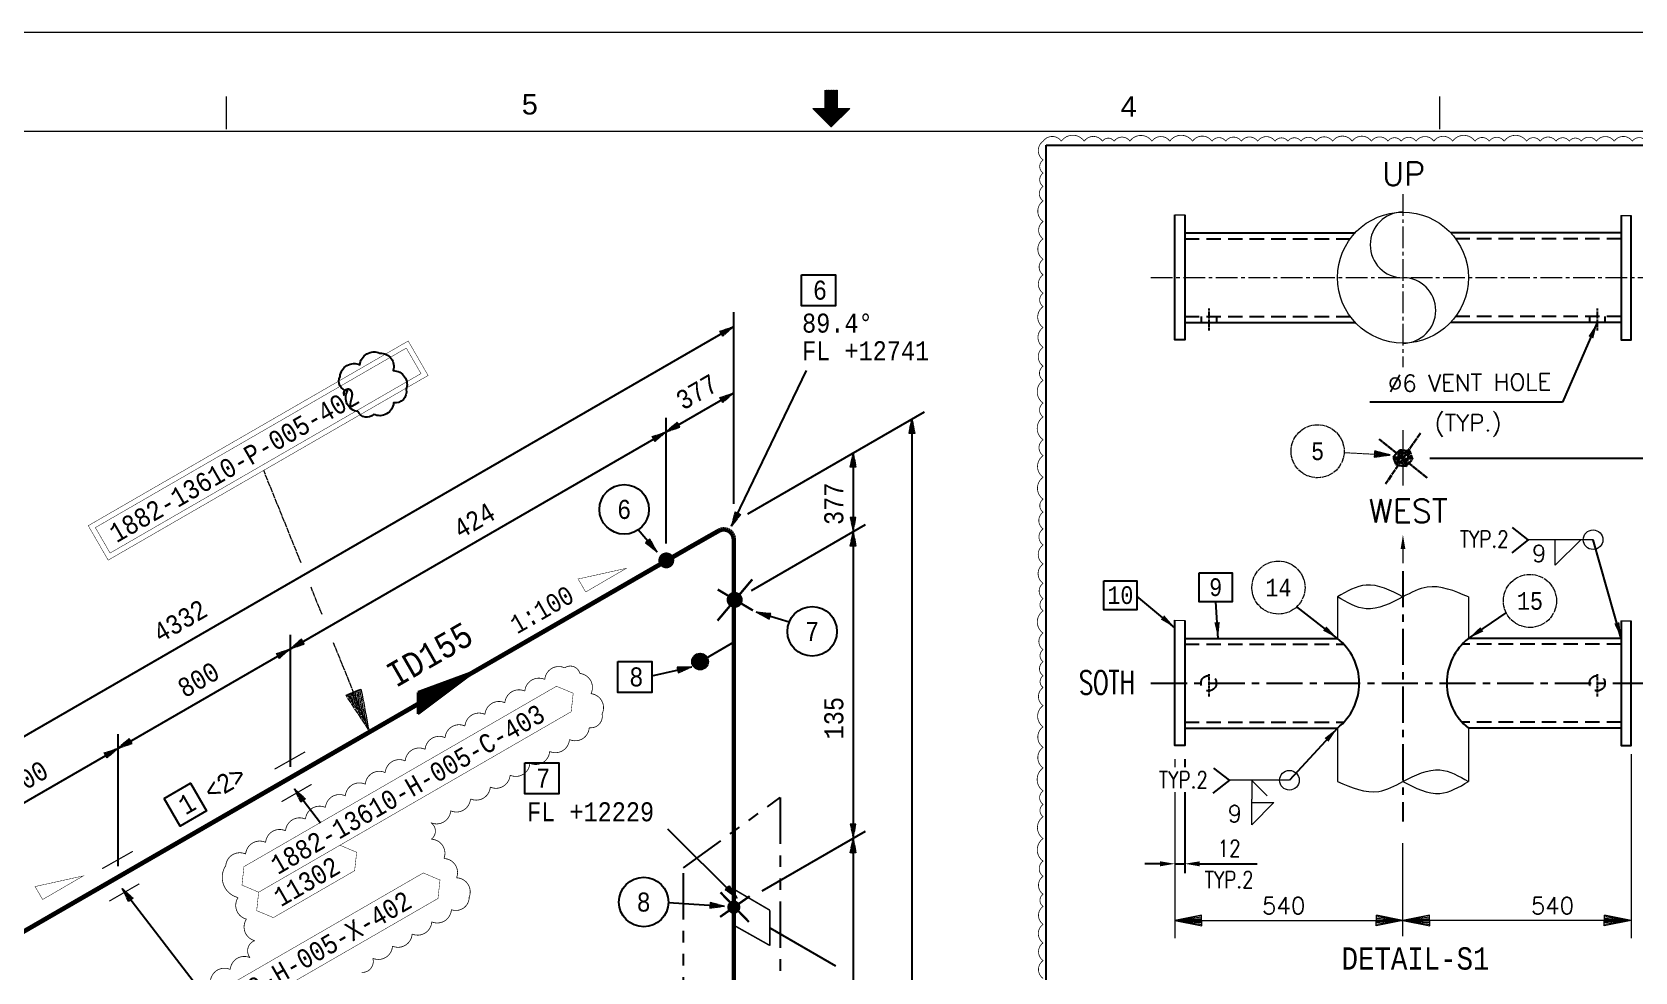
# Model space of a CAD drawing. Header units: inches. Extents: x 1131 to 1972, y 12 to 606.
# Drawn here: x 1409.6 to 1687.3, y 443.6 to 606.5 of the extents above; entities that cross this region are included whole.
import ezdxf
from ezdxf.enums import TextEntityAlignment as Align

# ---------------------------------------------------------------- set-up
doc = ezdxf.new("R2010")
doc.units = ezdxf.units.IN
doc.header["$MEASUREMENT"] = 0
for name, pattern in [('ACISOTGB', [9, 4, -1, 1, -1, 1, -1]), ('CENTER', [2, 1.25, -0.25, 0.25, -0.25]), ('CENTER2', [1.125, 0.75, -0.125, 0.125, -0.125]), ('HIDDEN2', [0.1875, 0.125, -0.0625]), ('Solid', [1, 1, 0])]:
    doc.linetypes.add(name, pattern=pattern)
for name, color, linetype in [('1', 7, 'Continuous'), ('2', 2, 'Continuous'), ('3', 7, 'Continuous'), ('4', 7, 'Continuous'), ('BG 0 -1', 7, 'Continuous'), ('CO', 7, 'Continuous'), ('DIM-LINES', 7, 'Continuous'), ('DIM-TEXT', 7, 'Continuous'), ('FAB', 2, 'Continuous'), ('FITTINGS', 7, 'Continuous'), ('FRAME', 7, 'Continuous'), ('ISO-TEXT', 7, 'Continuous'), ('NOZZLES', 7, 'Continuous'), ('Rev.4', 6, 'Continuous'), ('WELDS', 7, 'Continuous')]:
    doc.layers.add(name, color=color, linetype=linetype)
for name, color, linetype, lineweight in [('fittingDimension', 2, 'Solid', 13), ('Level 20', 7, 'Continuous', 0), ('spool', 2, 'Solid', 13), ('symbol', 2, 'Solid', 30), ('weldCyanLabel', 4, 'Solid', 13), ('weldDimension', 2, 'Solid', 13), ('weldLabel', 2, 'Solid', 13)]:
    doc.layers.add(name, color=color, linetype=linetype, lineweight=lineweight)
doc.styles.add('Arial', font='arial.ttf')
doc.styles.add('fixedText', font='MONOTXT8.shx', dxfattribs={"width": 0.85})
doc.styles.add('MONOTXT', font='MONOTXT.shx', dxfattribs={"width": 0.8})
doc.styles.add('ROMANS', font='romans.shx', dxfattribs={"width": 0.8})
doc.styles.get("Standard").update_dxf_attribs({"font": 'arial.ttf'})
doc.dimstyles.new('FabISO-VA2', dxfattribs={"dimtxt": 3.05, "dimasz": 2.8, "dimexe": 2, "dimexo": 1, "dimgap": 1.4, "dimtad": 1, "dimdec": 1, "dimdsep": 46, "dimtxsty": 'fixedText', "dimcen": 0, "dimclrd": 4, "dimclre": 2, "dimclrt": 2, "dimadec": 1, "dimazin": 2, "dimtfac": 1, "dimtix": 1, "dimtmove": 0, "dimatfit": 0, "dimfxl": 1, "dimarcsym": 0})

# ---------------------------------------------------------------- blocks, each defined once
blk = doc.blocks.new('block98')
at = {"layer": 'FITTINGS', "color": 2, "linetype": 'ByBlock', "const_width": 0.35}
for points in [[(-7.6, -2.8), (0, 0)], [(0, 0), (-7.6, -5.7)], [(-7.6, -3), (0, 0)], [(-0.6, -0.4), (-7.6, -5.6)], [(-7.6, -3.2), (-0.6, -0.4)], [(-1.3, -0.8), (-7.6, -5.4)], [(-7.6, -3.4), (-1.3, -0.8)], [(-2.1, -1.2), (-7.6, -5.2)], [(-7.6, -3.6), (-2.1, -1.2)], [(-2.8, -1.6), (-7.6, -5)], [(-7.6, -3.8), (-2.8, -1.6)], [(-3.6, -2), (-7.6, -4.8)], [(-7.6, -4), (-3.6, -2)], [(-4.3, -2.4), (-7.6, -4.6)], [(-7.6, -4.1), (-4.3, -2.4)], [(-7.6, -5.7), (-7.6, -2.8)], [(-5, -2.8), (-7.6, -4.4)], [(-7.6, -4.3), (-5, -2.8)], [(-7.6, -5.6), (-7.6, -3)], [(-7.6, -5.4), (-7.6, -3.2)], [(-7.6, -5.2), (-7.6, -3.4)], [(-7.6, -5), (-7.6, -3.6)], [(-7.6, -4.8), (-7.6, -3.8)], [(-7.6, -4.6), (-7.6, -4)], [(-7.6, -4.4), (-7.6, -4.1)]]:
    blk.add_lwpolyline(points, dxfattribs=at)
at = {"flags": 1}
for tag in ['Pipe Ref', 'Description']:
    blk.add_attdef(tag, (0, 0), '', height=1, dxfattribs=at)
blk = doc.blocks.new('block183')
at = {"layer": 'FITTINGS', "color": 2, "linetype": 'ByBlock', "const_width": 0.2}
for points in [[(0, 2.4), (0, 0)], [(4.8, -0.4), (0, 2.4)], [(0, 0), (0, -2.4)], [(4.8, -5.1), (4.8, -0.4)], [(0, -2.4), (4.8, -5.1)]]:
    blk.add_lwpolyline(points, dxfattribs=at)
at = {"flags": 1}
for tag in ['Tag', 'Pipe Ref', 'Description', 'UCI', 'Key']:
    blk.add_attdef(tag, (0, 0), '', height=1, dxfattribs=at)
blk = doc.blocks.new('block186')
at = {"layer": 'NOZZLES', "const_width": 0.8}
for points in [[(-7.7, 4.6), (-2.6, 7.5)], [(0, 6), (0, 0)]]:
    blk.add_lwpolyline(points, dxfattribs=at)
at = {"layer": 'NOZZLES', "linetype": 'ByBlock', "const_width": 0.8}
for points in [[(-2.6, 7.5), (-2.301, 7.637)], [(-2.301, 7.637), (-1.98, 7.714)], [(-1.98, 7.714), (-1.651, 7.73)], [(-1.651, 7.73), (-1.325, 7.683)], [(-1.325, 7.683), (-1.013, 7.575)], [(-1.013, 7.575), (-0.728, 7.41)], [(-0.728, 7.41), (-0.479, 7.194)], [(-0.479, 7.194), (-0.275, 6.935)], [(-0.275, 6.935), (-0.124, 6.642)], [(-0.124, 6.642), (-0.031, 6.326)], [(-0.031, 6.326), (0, 5.998)]]:
    blk.add_lwpolyline(points, dxfattribs=at)
at = {"flags": 1}
for tag in ['Tag', 'UCI', 'Pipe Ref', 'Description', 'Key']:
    blk.add_attdef(tag, (0, 0), '', height=1, dxfattribs=at)
blk = doc.blocks.new('block241')
at = {"layer": 'WELDS'}
h = blk.add_hatch(color=2, dxfattribs=at)
edge = h.paths.add_edge_path(flags=0)
edge.add_arc((0, 0), 1.15, 0, 360)
at = {"flags": 1}
for tag in ['Tag', 'Pipe Ref', 'Description', 'UCI', 'Key']:
    blk.add_attdef(tag, (0, 0), '', height=1, dxfattribs=at)

msp = doc.modelspace()

# ---------------------------------------------------------------- hatches: boundary and pattern name
at = {"linetype": 'Continuous'}
msp.add_hatch(color=2, dxfattribs=at).paths.add_polyline_path([(1524.11, 496.72), (1524.05, 496.82), (1524.01, 496.94), (1523.97, 497.05), (1523.95, 497.17), (1523.93, 497.29), (1523.93, 497.41), (1523.93, 497.53), (1523.95, 497.65), (1523.97, 497.76), (1524.01, 497.88), (1524.05, 497.99), (1524.11, 498.1), (1524.17, 498.2), (1524.25, 498.29), (1524.33, 498.38), (1524.42, 498.46), (1524.51, 498.54), (1524.61, 498.6), (1524.72, 498.66), (1524.83, 498.7), (1524.95, 498.74), (1525.06, 498.76), (1525.18, 498.78), (1525.3, 498.79), (1525.42, 498.78), (1525.54, 498.76), (1525.66, 498.74), (1525.78, 498.7), (1525.89, 498.66), (1525.99, 498.6), (1526.09, 498.54), (1526.19, 498.46), (1526.28, 498.38), (1526.36, 498.29), (1526.43, 498.2), (1526.5, 498.1), (1526.55, 497.99), (1526.6, 497.88), (1526.64, 497.76), (1526.66, 497.65), (1526.68, 497.53), (1526.68, 497.41), (1526.68, 497.29), (1526.66, 497.17), (1526.64, 497.05), (1526.6, 496.94), (1526.55, 496.82), (1526.5, 496.72), (1526.43, 496.62), (1526.36, 496.52), (1526.28, 496.43), (1526.19, 496.35), (1526.09, 496.28), (1525.99, 496.21), (1525.89, 496.16), (1525.78, 496.11), (1525.66, 496.08), (1525.54, 496.05), (1525.42, 496.03), (1525.3, 496.03), (1525.18, 496.03), (1525.06, 496.05), (1524.95, 496.08), (1524.83, 496.11), (1524.72, 496.16), (1524.61, 496.21), (1524.51, 496.28), (1524.42, 496.35), (1524.33, 496.43), (1524.25, 496.52), (1524.17, 496.62)])
at = {"layer": 'WELDS'}
h = msp.add_hatch(color=2, dxfattribs=at)
edge = h.paths.add_edge_path(flags=0)
edge.add_arc((1519.45, 514.95), 1.38, 180, 540, ccw=False)
h = msp.add_hatch(color=2, dxfattribs=at)
edge = h.paths.add_edge_path(flags=0)
edge.add_arc((1531.28, 508.12), 1.38, 180, 540, ccw=False)
h = msp.add_hatch(color=2, dxfattribs=at)
edge = h.paths.add_edge_path(flags=0)
edge.add_arc((1531.31, 508.1), 1.38, 180, 540, ccw=False)

# ---------------------------------------------------------------- linework, layer by layer
at = {"color": 3, "linetype": 'Continuous', "lineweight": 0}
for p, q in [((1607.58, 574.84), (1609.27, 574.83)), ((1684.83, 574.73), (1686.59, 574.73)), ((1607.58, 504.57), (1609.27, 504.56)), ((1684.83, 504.46), (1686.59, 504.46))]:
    msp.add_line(p, q, dxfattribs=at)
at = {"color": 2, "linetype": 'HIDDEN2', "ltscale": 20}
for p, q in [((1609.27, 570.68), (1637.95, 570.68)), ((1684.9, 570.68), (1656.22, 570.68)), ((1609.27, 557.2), (1637.95, 557.2)), ((1612.09, 557.2), (1612.09, 556.17)), ((1614.75, 557.2), (1614.75, 556.17)), ((1684.9, 557.2), (1656.22, 557.2)), ((1679.42, 557.2), (1679.42, 556.17)), ((1682.08, 557.2), (1682.08, 556.17)), ((1609.27, 500.41), (1636.85, 500.41)), ((1684.9, 500.41), (1657.32, 500.41)), ((1609.27, 486.93), (1636.85, 486.93)), ((1684.9, 486.93), (1657.32, 486.93))]:
    msp.add_line(p, q, dxfattribs=at)
at = {"color": 2}
for p, q in [((1646.55, 534.07), (1647.63, 531.27)), ((1651.75, 532.65), (1693.97, 532.65)), ((1531.15, 500.78), (1525.58, 497.57)), ((1609.27, 480.5), (1609.27, 479.12)), ((1609.27, 474.76), (1609.27, 460.75))]:
    msp.add_line(p, q, dxfattribs=at)
at = {"color": 4, "linetype": 'Continuous'}
for p, q in [((1668.8, 518.53), (1666.07, 520.65)), ((1668.8, 518.53), (1665.93, 516.28)), ((1617.02, 476.85), (1614.29, 478.97)), ((1617.02, 476.85), (1614.15, 474.6))]:
    msp.add_line(p, q, dxfattribs=at)
at = {"color": 4}
for p, q in [((1604.98, 462.38), (1602.38, 462.38)), ((1607.58, 462.38), (1609.27, 462.38)), ((1611.87, 462.38), (1621.8, 462.38))]:
    msp.add_line(p, q, dxfattribs=at)
at = {"color": 2}
msp.add_lwpolyline([(1585.24, 586.88), (1717.72, 586.88), (1717.72, 422.15), (1585.24, 422.15)], close=True, dxfattribs=at)
at = {"color": 2, "linetype": 'Continuous'}
msp.add_circle((1525.3, 497.41), 1.38, dxfattribs=at)
at = {"color": 2, "linetype": 'HIDDEN2', "ltscale": 20}
for centre in [(1613.42, 493.67), (1680.75, 493.67)]:
    msp.add_circle(centre, 1.33, dxfattribs=at)
at = {"color": 4}
for points in [[(1604.98, 462.81), (1604.98, 461.94), (1607.58, 462.38)], [(1611.87, 462.81), (1611.87, 461.94), (1609.27, 462.38)]]:
    msp.add_solid(points, dxfattribs=at)
at = {"layer": '1', "color": 1, "linetype": 'CENTER2', "ltscale": 0.5}
for p, q in [((1613.42, 558.62), (1613.42, 554.74)), ((1680.75, 558.62), (1680.75, 554.74)), ((1613.42, 495.25), (1613.42, 491.36)), ((1680.75, 495.25), (1680.75, 491.36))]:
    msp.add_line(p, q, dxfattribs=at)
at = {"layer": '1', "color": 1, "linetype": 'CENTER', "ltscale": 5}
for p, q in [((1647.08, 513.08), (1647.08, 469.71)), ((1603.42, 493.67), (1690.93, 493.67))]:
    msp.add_line(p, q, dxfattribs=at)
at = {"layer": '1', "linetype": 'ByBlock', "lineweight": 0}
for p, q in [((1635.73, 508.62), (1635.73, 501.43)), ((1658.43, 508.62), (1658.43, 501.43)), ((1635.73, 485.9), (1635.73, 476.62)), ((1658.43, 485.9), (1658.43, 476.62))]:
    msp.add_line(p, q, dxfattribs=at)
at = {"layer": '1', "color": 1}
msp.add_lwpolyline([(1462.92, 546.82, -0.520567), (1466.37, 548.83, -0.520567), (1469.83, 550.85, -0.520567), (1472.14, 547.84, -0.520567), (1474.37, 544.53, -0.520567), (1472.21, 542.23, -0.520567), (1468.74, 540.25, -0.520567), (1466, 540.72, -0.520567), (1464.2, 544.29, -0.520567)], format="xyb", close=True, dxfattribs=at)
at = {"layer": '1', "linetype": 'ByBlock', "lineweight": 0}
msp.add_circle((1647.08, 563.94), 11.35, dxfattribs=at)
for centre, start, end in [((1647.08, 569.61), 90, 270), ((1647.08, 558.26), 270, 90)]:
    msp.add_arc(centre, 5.68, start, end, dxfattribs=at)
for points in [[(1647.08, 508.62), (1644.99, 509.73), (1641.05, 511.73), (1637.37, 509.57), (1635.73, 508.62)], [(1647.08, 476.62), (1649.18, 475.51), (1653.12, 473.51), (1656.8, 475.66), (1658.43, 476.62)]]:
    msp.add_open_spline(points, degree=3, knots=[1.177559, 1.177559, 1.177559, 1.177559, 1.843458, 2.374059, 2.374059, 2.374059, 2.374059], dxfattribs=at)
for points in [[(1658.43, 508.62), (1651.27, 510.32), (1647.08, 508.62), (1640.68, 506.57), (1635.73, 508.62)], [(1635.73, 476.62), (1642.9, 474.91), (1647.08, 476.62), (1653.49, 478.66), (1658.43, 476.62)]]:
    msp.add_spline(points, degree=3, dxfattribs=at)
at = {"layer": '2', "color": 3, "linetype": 'Continuous'}
for p, q in [((1609.27, 571.7), (1638.81, 571.7)), ((1684.9, 571.7), (1655.36, 571.7)), ((1609.27, 556.17), (1638.81, 556.17)), ((1684.9, 556.17), (1655.36, 556.17)), ((1609.27, 501.43), (1635.73, 501.43)), ((1684.9, 501.43), (1658.43, 501.43)), ((1609.27, 485.9), (1635.73, 485.9)), ((1684.9, 485.9), (1658.43, 485.9))]:
    msp.add_line(p, q, dxfattribs=at)
at = {"layer": '2', "color": 4}
for p, q in [((1530.76, 520.88), (1543.75, 547.84)), ((1455.01, 475.34), (1459.53, 469.45)), ((1531.73, 456.45), (1519.69, 468.4)), ((1425.16, 458.1), (1439.77, 439.09))]:
    msp.add_line(p, q, dxfattribs=at)
at = {"layer": '2', "color": 3, "linetype": 'Continuous'}
for points in [[(1609.27, 574.83), (1609.27, 553.14), (1607.58, 553.14), (1607.58, 574.84)], [(1684.9, 574.73), (1684.9, 553.14), (1686.59, 553.14), (1686.59, 574.73)], [(1609.27, 504.56), (1609.27, 482.87), (1607.58, 482.87), (1607.58, 504.57)], [(1684.9, 504.46), (1684.9, 482.87), (1686.59, 482.87), (1686.59, 504.46)]]:
    msp.add_lwpolyline(points, dxfattribs=at)
at = {"layer": '2', "color": 4}
for points in [[(1542.89, 564.44), (1548.79, 564.44), (1548.79, 559.08), (1542.89, 559.08)], [(1511.07, 497.42), (1516.97, 497.42), (1516.97, 492.06), (1511.07, 492.06)], [(1494.92, 479.87), (1500.82, 479.87), (1500.82, 474.51), (1494.92, 474.51)], [(1432.44, 473.72), (1437.01, 476.36), (1439.78, 471.55), (1435.21, 468.92)]]:
    msp.add_lwpolyline(points, close=True, dxfattribs=at)
at = {"layer": '2'}
for points in [[(1595.28, 511.43), (1600.97, 511.43), (1600.97, 506.38), (1595.28, 506.38)], [(1611.8, 512.81), (1617.49, 512.81), (1617.49, 507.76), (1611.8, 507.76)]]:
    msp.add_lwpolyline(points, close=True, dxfattribs=at)
at = {"layer": '2', "color": 4}
for centre in [(1512.15, 523.78), (1544.72, 502.65), (1515.53, 455.75)]:
    msp.add_circle(centre, 4.29, dxfattribs=at)
at = {"layer": '2', "color": 3, "linetype": 'Continuous'}
for centre, start, end in [((1629.6, 493.67), 308.2938, 51.7062), ((1664.57, 493.67), 128.2938, 231.7062)]:
    msp.add_arc(centre, 9.9, start, end, dxfattribs=at)
at = {"layer": '4', "color": 4}
for p, q in [((1251.66, 394.13), (1531.15, 555.49)), ((1251.66, 382.62), (1531.15, 543.98)), ((1537.39, 451.27), (1548.74, 444.72))]:
    msp.add_line(p, q, dxfattribs=at)
at = {"layer": '4', "color": 2}
for p, q in [((1531.15, 524.73), (1531.15, 557.93)), ((1519.41, 517.89), (1519.41, 539.65)), ((1533.58, 523.04), (1564.17, 540.7)), ((1534.21, 509.73), (1553.98, 521.14)), ((1454.32, 479.17), (1454.32, 502.07)), ((1424.48, 461.94), (1424.48, 484.84)), ((1536.07, 457.68), (1553.98, 468.02))]:
    msp.add_line(p, q, dxfattribs=at)
at = {"layer": '4'}
for p, q in [((1523.45, 517.19), (1523.85, 517.42)), ((1531.12, 454.9), (1531.18, 454.86))]:
    msp.add_line(p, q, dxfattribs=at)
at = {"layer": '4', "color": 4, "linetype": 'Continuous', "lineweight": 0}
for p, q in [((1680.02, 518.53), (1668.8, 518.53)), ((1627.41, 476.85), (1617.02, 476.85))]:
    msp.add_line(p, q, dxfattribs=at)
at = {"layer": '4', "color": 2, "linetype": 'Continuous', "lineweight": 0}
for p, q in [((1677.9, 518.53), (1673.48, 514.1)), ((1673.48, 514.1), (1673.48, 518.53)), ((1673.48, 514.1), (1673.48, 518.53)), ((1623.53, 474.13), (1620.87, 476.8)), ((1620.87, 476.8), (1620.87, 473.56)), ((1620.87, 476.8), (1620.87, 473.56)), ((1620.87, 469.13), (1620.87, 473.56)), ((1620.87, 469.13), (1620.87, 473.56)), ((1624.7, 472.97), (1620.87, 469.13)), ((1620.87, 472.97), (1624.7, 472.97))]:
    msp.add_line(p, q, dxfattribs=at)
at = {"layer": '4', "color": 3, "linetype": 'ACISOTGB', "ltscale": 2}
msp.add_lwpolyline([(1522.42, 461.67), (1539.19, 473.84), (1539.19, 354.63), (1522.42, 344.75)], close=True, dxfattribs=at)
at = {"layer": '4', "color": 2, "linetype": 'Continuous', "lineweight": 0}
for centre in [(1680.02, 518.53), (1627.41, 476.85)]:
    msp.add_circle(centre, 1.7, dxfattribs=at)
at = {"layer": 'BG 0 -1', "color": 7, "linetype": 'Continuous', "lineweight": 9}
for p, q in [((1131.28, 606.49), (1972.28, 606.49)), ((1443.23, 589.66), (1443.23, 595.32)), ((1546.98, 593.23), (1546.98, 596.41)), ((1546.98, 596.37), (1549.1, 594.25)), ((1546.98, 596.24), (1549.1, 594.12)), ((1546.98, 596.12), (1549.1, 594)), ((1546.98, 595.99), (1549.1, 593.87)), ((1546.98, 595.87), (1549.1, 593.75)), ((1546.98, 595.74), (1549.1, 593.62)), ((1546.98, 595.62), (1549.1, 593.5)), ((1546.98, 595.49), (1549.1, 593.37)), ((1546.98, 595.37), (1549.1, 593.25)), ((1546.98, 595.24), (1550.11, 592.11)), ((1546.98, 595.12), (1550.05, 592.05)), ((1546.98, 594.99), (1549.98, 591.99)), ((1546.98, 594.87), (1549.92, 591.93)), ((1546.98, 594.74), (1549.86, 591.86)), ((1546.98, 594.62), (1549.8, 591.8)), ((1546.98, 594.49), (1549.73, 591.74)), ((1546.98, 594.37), (1549.67, 591.68)), ((1547.06, 596.41), (1549.1, 594.37)), ((1547.19, 596.41), (1549.1, 594.5)), ((1547.31, 596.41), (1549.1, 594.62)), ((1547.44, 596.41), (1549.1, 594.75)), ((1547.56, 596.41), (1549.1, 594.87)), ((1547.69, 596.41), (1549.1, 595)), ((1547.81, 596.41), (1549.1, 595.12)), ((1547.94, 596.41), (1549.1, 595.25)), ((1548.05, 590.05), (1548.05, 595.71)), ((1548.06, 596.41), (1549.1, 595.37)), ((1548.19, 596.41), (1549.1, 595.5)), ((1548.31, 596.41), (1549.1, 595.62)), ((1548.44, 596.41), (1549.1, 595.75)), ((1548.57, 596.41), (1549.1, 595.87)), ((1548.69, 596.41), (1549.1, 596)), ((1548.82, 596.41), (1549.1, 596.12)), ((1548.94, 596.41), (1549.1, 596.25)), ((1549.07, 596.41), (1549.1, 596.37)), ((1549.1, 593.23), (1549.1, 596.41)), ((1653.48, 589.66), (1653.48, 595.32)), ((1544.86, 593.23), (1546.98, 593.23)), ((1548.04, 590.04), (1544.86, 593.23)), ((1544.87, 593.23), (1548.05, 590.05)), ((1545, 593.23), (1548.11, 590.11)), ((1545.12, 593.23), (1548.17, 590.17)), ((1545.25, 593.23), (1548.23, 590.24)), ((1545.37, 593.23), (1548.3, 590.3)), ((1545.5, 593.23), (1548.36, 590.36)), ((1545.62, 593.23), (1548.42, 590.42)), ((1545.75, 593.23), (1548.48, 590.49)), ((1545.87, 593.23), (1548.55, 590.55)), ((1546, 593.23), (1548.61, 590.61)), ((1546.12, 593.23), (1548.67, 590.67)), ((1546.25, 593.23), (1548.73, 590.74)), ((1546.37, 593.23), (1548.8, 590.8)), ((1546.5, 593.23), (1548.86, 590.86)), ((1546.62, 593.23), (1548.92, 590.92)), ((1546.75, 593.23), (1548.98, 590.99)), ((1546.87, 593.23), (1549.05, 591.05)), ((1546.98, 594.24), (1549.61, 591.61)), ((1546.98, 594.12), (1549.55, 591.55)), ((1546.98, 593.99), (1549.48, 591.49)), ((1546.98, 593.87), (1549.42, 591.43)), ((1546.98, 593.74), (1549.36, 591.36)), ((1546.98, 593.62), (1549.3, 591.3)), ((1546.98, 593.49), (1549.23, 591.24)), ((1546.98, 593.37), (1549.17, 591.17)), ((1546.98, 593.24), (1549.11, 591.11)), ((1551.22, 593.23), (1548.04, 590.04)), ((1549.1, 593.23), (1551.22, 593.23)), ((1549.12, 593.23), (1550.17, 592.18)), ((1549.25, 593.23), (1550.23, 592.24)), ((1549.37, 593.23), (1550.3, 592.3)), ((1549.5, 593.23), (1550.36, 592.36)), ((1549.62, 593.23), (1550.42, 592.43)), ((1549.75, 593.23), (1550.48, 592.49)), ((1549.87, 593.23), (1550.55, 592.55)), ((1550, 593.23), (1550.61, 592.61)), ((1550.12, 593.23), (1550.67, 592.68)), ((1550.25, 593.23), (1550.73, 592.74)), ((1550.37, 593.23), (1550.8, 592.8)), ((1550.5, 593.23), (1550.86, 592.86)), ((1550.62, 593.23), (1550.92, 592.93)), ((1550.75, 593.23), (1550.98, 592.99)), ((1550.87, 593.23), (1551.05, 593.05)), ((1551, 593.23), (1551.11, 593.11)), ((1551.12, 593.23), (1551.17, 593.18)), ((1947.22, 589.24), (1156.4, 589.24))]:
    msp.add_line(p, q, dxfattribs=at)
at = {"layer": 'CO', "color": 2, "linetype": 'Continuous', "lineweight": 0}
for p, q in [((1607.58, 480.48), (1607.58, 479.12)), ((1686.59, 481.4), (1686.59, 449.51)), ((1607.58, 474.76), (1607.58, 449.5))]:
    msp.add_line(p, q, dxfattribs=at)
at = {"layer": 'DIM-LINES', "color": 4}
for p, q in [((1562, 539.45), (1562, 314.26)), ((1551.82, 533.57), (1551.82, 308.38)), ((1514.58, 520.28), (1517.85, 516.43)), ((1540.72, 504.22), (1535.01, 505.97)), ((1516.97, 494.93), (1523.85, 496.5)), ((1519.82, 455.65), (1529.52, 455.03))]:
    msp.add_line(p, q, dxfattribs=at)
at = {"layer": 'FAB', "color": 2, "linetype": 'Continuous', "lineweight": 0}
for p, q in [((1647.1, 527.95), (1647.1, 537.5)), ((1647.08, 449.84), (1647.08, 465.97))]:
    msp.add_line(p, q, dxfattribs=at)
at = {"layer": 'FAB', "color": 4, "lineweight": 0}
for p, q in [((1607.58, 452.53), (1612.19, 453.48)), ((1607.58, 452.53), (1612.16, 453.16)), ((1607.58, 452.53), (1612.2, 452.88)), ((1607.58, 452.53), (1612.21, 452.76)), ((1647.08, 452.53), (1642.45, 452.76)), ((1647.08, 452.53), (1642.46, 452.88)), ((1647.08, 452.53), (1642.47, 453.48)), ((1647.08, 452.53), (1642.5, 453.16)), ((1647.08, 452.53), (1651.69, 453.48)), ((1647.08, 452.53), (1651.67, 453.16)), ((1647.08, 452.53), (1651.71, 452.88)), ((1647.08, 452.53), (1651.72, 452.76)), ((1686.59, 452.53), (1681.96, 452.88)), ((1686.59, 452.53), (1681.96, 452.76)), ((1686.59, 452.53), (1681.98, 453.48)), ((1686.59, 452.53), (1682.01, 453.16)), ((1607.58, 452.53), (1612.23, 451.84)), ((1607.58, 452.53), (1612.22, 452.31)), ((1607.58, 452.53), (1612.21, 452.12)), ((1607.58, 452.53), (1647.08, 452.53)), ((1647.08, 452.53), (1642.43, 451.84)), ((1647.08, 452.53), (1642.44, 452.31)), ((1647.08, 452.53), (1642.45, 452.12)), ((1686.59, 452.53), (1647.08, 452.53)), ((1647.08, 452.53), (1651.73, 452.31)), ((1647.08, 452.53), (1651.72, 452.12)), ((1647.08, 452.53), (1651.74, 451.84)), ((1686.59, 452.53), (1681.93, 451.84)), ((1686.59, 452.53), (1681.95, 452.31)), ((1686.59, 452.53), (1681.95, 452.12))]:
    msp.add_line(p, q, dxfattribs=at)
at = {"layer": 'FAB', "color": 2, "linetype": 'Continuous', "lineweight": 0}
msp.add_lwpolyline([(1647.08, 516.9), (1647.08, 514.49)], dxfattribs=at)
at = {"layer": 'FAB', "color": 4, "lineweight": 0}
for points in [[(1607.58, 452.53), (1612.24, 451.6), (1612.19, 453.48), (1607.58, 452.53), (1612.24, 451.6)], [(1647.08, 452.53), (1642.42, 451.6), (1642.47, 453.48), (1647.08, 452.53), (1642.42, 451.6)], [(1647.08, 452.53), (1651.75, 451.6), (1651.69, 453.48), (1647.08, 452.53), (1651.75, 451.6)], [(1686.59, 452.53), (1681.93, 451.6), (1681.98, 453.48), (1686.59, 452.53), (1681.93, 451.6)]]:
    msp.add_lwpolyline(points, dxfattribs=at)
at = {"layer": 'FAB', "color": 2, "linetype": 'Continuous', "lineweight": 0}
msp.add_solid([(1646.67, 516.9), (1647.08, 519.4), (1647.5, 516.9)], dxfattribs=at)
at = {"layer": 'FITTINGS', "color": 2, "linetype": 'ByBlock', "const_width": 0.2}
for points in [[(1451.57, 478.77), (1456.87, 481.77)], [(1457.99, 476.14), (1452.79, 473.14)], [(1421.72, 461.54), (1427.02, 464.54)], [(1428.14, 458.91), (1422.94, 455.91)]]:
    msp.add_lwpolyline(points, dxfattribs=at)
at = {"layer": 'FRAME', "color": 4, "linetype": 'ByBlock'}
for points in [[(1504.16, 511.72, 0.08, 0.08, 0), (1505.49, 509.48, 0.08, 0.08, 0), (1512.52, 513.57, 0.08, 0.08, 0)], [(1410.07, 458.43, 0.08, 0.08, 0), (1411.4, 456.19, 0.08, 0.08, 0), (1418.44, 460.28, 0.08, 0.08, 0)]]:
    msp.add_lwpolyline(points, format="xyseb", close=True, dxfattribs=at)
at = {"layer": 'ISO-TEXT', "color": 2, "linetype": 'ByBlock', "const_width": 0.08, "flags": 128}
for points in [[(1422.75, 514.99), (1419.3, 520.96), (1474.73, 552.96), (1478.18, 546.99)], [(1423.08, 516.22), (1420.53, 520.63), (1474.4, 551.73), (1476.95, 547.32)], [(1448.82, 457.46), (1445.93, 458.68), (1446.27, 461.88), (1500.42, 493.14), (1503.32, 491.93), (1502.97, 488.73)], [(1451.37, 453.05), (1448.48, 454.26), (1448.82, 457.46), (1462.9, 465.59), (1465.8, 464.38), (1465.45, 461.18)], [(1425.74, 425.11), (1422.85, 426.32), (1423.19, 429.52), (1477.34, 460.79), (1480.24, 459.57), (1479.89, 456.37)]]:
    msp.add_lwpolyline(points, close=True, dxfattribs=at)
at = {"layer": 'Level 20', "color": 1, "linetype": 'CENTER2', "lineweight": 13, "ltscale": 5}
for p, q in [((1647.08, 578.41), (1647.08, 548.43)), ((1603.42, 563.94), (1690.93, 563.94))]:
    msp.add_line(p, q, dxfattribs=at)
at = {"layer": 'NOZZLES', "const_width": 0.8}
for points in [[(1251.81, 360.46), (1523.85, 517.42)], [(1531.15, 512.59), (1531.15, 310.07)]]:
    msp.add_lwpolyline(points, dxfattribs=at)
at = {"layer": 'Rev.4', "color": 1, "const_width": 0.132}
msp.add_lwpolyline([(1440.46, 442.02, -0.520567), (1443.9, 444.07, -0.520567), (1447.33, 446.11, -0.520567), (1448.15, 449.06, -0.520567), (1446.71, 452.79, -0.520567), (1445.26, 456.52, -0.520567), (1443.12, 462.05, -0.520567), (1446.57, 464.07, -0.520567), (1450.03, 466.09, -0.520567), (1453.48, 468.1, -0.520567), (1456.94, 470.12, -0.520567), (1460.39, 472.14, -0.520567), (1463.84, 474.15, -0.520567), (1467.3, 476.17, -0.520567), (1470.75, 478.18, -0.520567), (1474.21, 480.2, -0.520567), (1477.66, 482.22, -0.520567), (1481.12, 484.23, -0.520567), (1484.57, 486.25, -0.520567), (1488.03, 488.27, -0.520567), (1491.48, 490.28, -0.520567), (1494.94, 492.3, -0.520567), (1498.39, 494.32, -0.520567), (1501.85, 496.33, -0.520567), (1504.47, 495.36, -0.520567), (1506.4, 491.85, -0.520567), (1508.32, 488.34, -0.520567), (1506.1, 485.96, -0.520567), (1502.67, 483.9, -0.520567), (1499.24, 481.84, -0.520567), (1495.81, 479.79, -0.520567), (1492.38, 477.73, -0.520567), (1488.95, 475.67, -0.520567), (1485.52, 473.62, -0.520567), (1482.09, 471.56, -0.520567), (1478.66, 469.5, -0.520567), (1478.73, 466.64, -0.520567), (1480.92, 463.29, -0.520567), (1483.11, 459.95, -0.520567), (1485.3, 456.6, -0.520567), (1482.21, 454.43, -0.520567), (1478.81, 452.32, -0.520567), (1475.41, 450.21, -0.520567), (1472.01, 448.11, -0.520567), (1468.6, 446, -0.520567), (1466.69, 443.56, -0.520567)], format="xyb", dxfattribs=at)
at = {"layer": 'spool', "color": 4, "flags": 128}
msp.add_lwpolyline([(1467.87, 485.66), (1463.96, 491.6), (1466.55, 492.65), (1467.87, 485.66), (1467.35, 486.95), (1464.22, 491.71), (1466.29, 492.55), (1467.35, 486.95), (1466.83, 488.25), (1464.48, 491.81), (1466.03, 492.44), (1466.83, 488.25), (1466.3, 489.54), (1464.74, 491.92), (1465.77, 492.34), (1466.3, 489.54), (1465.78, 490.83), (1464.99, 492.02), (1465.51, 492.23), (1465.78, 490.83)], dxfattribs=at)
at = {"layer": 'symbol', "flags": 128}
for points in [[(1650.1, 536.99), (1644.06, 528.2)], [(1651.25, 529.28), (1642.94, 535.97)], [(1646.82, 533.38), (1648.2, 533.92), (1648.75, 532.49), (1647.63, 531.27), (1645.96, 531.42), (1645.41, 532.84), (1646.55, 534.07), (1648.2, 533.92), (1647.63, 531.27), (1645.41, 532.84), (1648.75, 532.49), (1646.55, 534.07), (1645.96, 531.42), (1646.82, 533.38)]]:
    msp.add_lwpolyline(points, dxfattribs=at)
at = {"layer": 'weldCyanLabel'}
for p, q in [((1456.18, 514.51), (1449.69, 530.54)), ((1459.81, 505.56), (1457.89, 510.3)), ((1467.87, 485.66), (1461.8, 500.66))]:
    msp.add_line(p, q, dxfattribs=at)
at = {"layer": 'weldCyanLabel', "color": 2}
for centre in [(1632.29, 533.86), (1625.51, 510.24), (1669.08, 507.92)]:
    msp.add_circle(centre, 4.6, dxfattribs=at)
at = {"layer": 'weldDimension', "color": 4, "flags": 128}
for points in [[(1531.15, 555.49), (1529.24, 553.81), (1528.74, 554.67), (1531.15, 555.49), (1530.71, 555.24), (1529.19, 553.9), (1528.79, 554.59), (1530.71, 555.24), (1530.28, 554.99), (1529.14, 553.98), (1528.84, 554.5), (1530.28, 554.99), (1529.85, 554.74), (1529.09, 554.07), (1528.89, 554.41), (1529.85, 554.74), (1529.42, 554.49), (1529.04, 554.16), (1528.94, 554.33), (1529.42, 554.49)], [(1531.15, 543.98), (1529.24, 542.31), (1528.74, 543.17), (1531.15, 543.98), (1530.71, 543.73), (1529.19, 542.39), (1528.79, 543.08), (1530.71, 543.73), (1530.28, 543.48), (1529.14, 542.48), (1528.84, 543), (1530.28, 543.48), (1529.85, 543.24), (1529.09, 542.56), (1528.89, 542.91), (1529.85, 543.24), (1529.42, 542.99), (1529.04, 542.65), (1528.94, 542.82), (1529.42, 542.99)], [(1519.41, 537.21), (1521.82, 538.02), (1521.32, 538.89), (1519.41, 537.21), (1519.84, 537.46), (1521.77, 538.11), (1521.37, 538.8), (1519.84, 537.46), (1520.27, 537.71), (1521.72, 538.19), (1521.42, 538.71), (1520.27, 537.71), (1520.71, 537.96), (1521.67, 538.28), (1521.47, 538.63), (1520.71, 537.96), (1521.14, 538.2), (1521.62, 538.37), (1521.52, 538.54), (1521.14, 538.2)], [(1562, 539.45), (1562.5, 536.96), (1561.5, 536.96), (1562, 539.45), (1562, 538.95), (1562.4, 536.96), (1561.6, 536.96), (1562, 538.95), (1562, 538.45), (1562.3, 536.96), (1561.7, 536.96), (1562, 538.45), (1562, 537.95), (1562.2, 536.96), (1561.8, 536.96), (1562, 537.95), (1562, 537.45), (1562.1, 536.96), (1561.9, 536.96), (1562, 537.45)], [(1519.41, 537.21), (1517.5, 535.53), (1517, 536.39), (1519.41, 537.21), (1518.98, 536.96), (1517.45, 535.62), (1517.05, 536.31), (1518.98, 536.96), (1518.55, 536.71), (1517.4, 535.7), (1517.1, 536.22), (1518.55, 536.71), (1518.12, 536.46), (1517.35, 535.79), (1517.15, 536.13), (1518.12, 536.46), (1517.68, 536.21), (1517.3, 535.88), (1517.2, 536.05), (1517.68, 536.21)], [(1551.82, 533.57), (1552.31, 531.08), (1551.32, 531.08), (1551.82, 533.57), (1551.82, 533.07), (1552.21, 531.08), (1551.42, 531.08), (1551.82, 533.07), (1551.82, 532.57), (1552.11, 531.08), (1551.52, 531.08), (1551.82, 532.57), (1551.82, 532.07), (1552.01, 531.08), (1551.62, 531.08), (1551.82, 532.07), (1551.82, 531.57), (1551.92, 531.08), (1551.72, 531.08), (1551.82, 531.57)], [(1530.76, 520.88), (1531.4, 523.34), (1532.3, 522.9), (1530.76, 520.88), (1530.98, 521.33), (1531.49, 523.29), (1532.21, 522.95), (1530.98, 521.33), (1531.19, 521.77), (1531.58, 523.25), (1532.12, 522.99), (1531.19, 521.77), (1531.41, 522.22), (1531.67, 523.21), (1532.03, 523.03), (1531.41, 522.22), (1531.63, 522.67), (1531.76, 523.16), (1531.94, 523.08), (1531.63, 522.67)], [(1551.82, 519.89), (1552.31, 522.38), (1551.32, 522.38), (1551.82, 519.89), (1551.82, 520.39), (1552.21, 522.38), (1551.42, 522.38), (1551.82, 520.39), (1551.82, 520.89), (1552.11, 522.38), (1551.52, 522.38), (1551.82, 520.89), (1551.82, 521.39), (1552.01, 522.38), (1551.62, 522.38), (1551.82, 521.39), (1551.82, 521.88), (1551.92, 522.38), (1551.72, 522.38), (1551.82, 521.88)], [(1551.82, 519.89), (1552.31, 517.4), (1551.32, 517.4), (1551.82, 519.89), (1551.82, 519.39), (1552.21, 517.4), (1551.42, 517.4), (1551.82, 519.39), (1551.82, 518.89), (1552.11, 517.4), (1551.52, 517.4), (1551.82, 518.89), (1551.82, 518.4), (1552.01, 517.4), (1551.62, 517.4), (1551.82, 518.4), (1551.82, 517.9), (1551.92, 517.4), (1551.72, 517.4), (1551.82, 517.9)], [(1517.85, 516.43), (1516.62, 518.65), (1515.86, 518.01), (1517.85, 516.43), (1517.53, 516.81), (1516.54, 518.59), (1515.93, 518.07), (1517.53, 516.81), (1517.2, 517.19), (1516.46, 518.52), (1516.01, 518.14), (1517.2, 517.19), (1516.88, 517.57), (1516.39, 518.46), (1516.08, 518.2), (1516.88, 517.57), (1516.56, 517.95), (1516.31, 518.4), (1516.16, 518.27), (1516.56, 517.95)], [(1535.01, 505.97), (1537.25, 504.76), (1537.54, 505.72), (1535.01, 505.97), (1535.49, 505.82), (1537.28, 504.86), (1537.51, 505.62), (1535.49, 505.82), (1535.96, 505.68), (1537.31, 504.95), (1537.48, 505.52), (1535.96, 505.68), (1536.44, 505.53), (1537.34, 505.05), (1537.45, 505.43), (1536.44, 505.53), (1536.92, 505.38), (1537.37, 505.14), (1537.42, 505.33), (1536.92, 505.38)], [(1454.32, 499.63), (1456.73, 500.44), (1456.23, 501.31), (1454.32, 499.63), (1454.76, 499.88), (1456.68, 500.53), (1456.28, 501.22), (1454.76, 499.88), (1455.19, 500.13), (1456.63, 500.62), (1456.33, 501.14), (1455.19, 500.13), (1455.62, 500.38), (1456.58, 500.7), (1456.38, 501.05), (1455.62, 500.38), (1456.05, 500.63), (1456.53, 500.79), (1456.43, 500.96), (1456.05, 500.63)], [(1454.32, 499.63), (1452.42, 497.95), (1451.92, 498.82), (1454.32, 499.63), (1453.89, 499.38), (1452.37, 498.04), (1451.97, 498.73), (1453.89, 499.38), (1453.46, 499.13), (1452.32, 498.13), (1452.02, 498.64), (1453.46, 499.13), (1453.03, 498.88), (1452.27, 498.21), (1452.07, 498.56), (1453.03, 498.88), (1452.6, 498.63), (1452.22, 498.3), (1452.12, 498.47), (1452.6, 498.63)], [(1523.85, 496.5), (1521.31, 496.43), (1521.53, 495.46), (1523.85, 496.5), (1523.36, 496.39), (1521.33, 496.33), (1521.51, 495.55), (1523.36, 496.39), (1522.88, 496.28), (1521.35, 496.23), (1521.49, 495.65), (1522.88, 496.28), (1522.39, 496.16), (1521.37, 496.14), (1521.46, 495.75), (1522.39, 496.16), (1521.9, 496.05), (1521.4, 496.04), (1521.44, 495.85), (1521.9, 496.05)], [(1424.48, 482.4), (1426.88, 483.21), (1426.39, 484.08), (1424.48, 482.4), (1424.91, 482.65), (1426.83, 483.3), (1426.43, 483.99), (1424.91, 482.65), (1425.34, 482.9), (1426.78, 483.38), (1426.48, 483.9), (1425.34, 482.9), (1425.77, 483.15), (1426.73, 483.47), (1426.53, 483.82), (1425.77, 483.15), (1426.2, 483.39), (1426.68, 483.56), (1426.58, 483.73), (1426.2, 483.39)], [(1424.48, 482.4), (1422.57, 480.72), (1422.07, 481.58), (1424.48, 482.4), (1424.04, 482.15), (1422.52, 480.81), (1422.12, 481.5), (1424.04, 482.15), (1423.61, 481.9), (1422.47, 480.89), (1422.17, 481.41), (1423.61, 481.9), (1423.18, 481.65), (1422.42, 480.98), (1422.22, 481.32), (1423.18, 481.65), (1422.75, 481.4), (1422.37, 481.07), (1422.27, 481.24), (1422.75, 481.4)], [(1455.01, 475.34), (1456.92, 473.66), (1456.13, 473.06), (1455.01, 475.34), (1455.31, 474.94), (1456.84, 473.6), (1456.21, 473.12), (1455.31, 474.94), (1455.61, 474.55), (1456.76, 473.54), (1456.29, 473.18), (1455.61, 474.55), (1455.92, 474.15), (1456.68, 473.48), (1456.37, 473.24), (1455.92, 474.15), (1456.22, 473.76), (1456.6, 473.42), (1456.45, 473.3), (1456.22, 473.76)], [(1551.82, 466.77), (1552.31, 469.27), (1551.32, 469.27), (1551.82, 466.77), (1551.82, 467.27), (1552.21, 469.27), (1551.42, 469.27), (1551.82, 467.27), (1551.82, 467.77), (1552.11, 469.27), (1551.52, 469.27), (1551.82, 467.77), (1551.82, 468.27), (1552.01, 469.27), (1551.62, 469.27), (1551.82, 468.27), (1551.82, 468.77), (1551.92, 469.27), (1551.72, 469.27), (1551.82, 468.77)], [(1551.82, 466.77), (1552.31, 464.28), (1551.32, 464.28), (1551.82, 466.77), (1551.82, 466.28), (1552.21, 464.28), (1551.42, 464.28), (1551.82, 466.28), (1551.82, 465.78), (1552.11, 464.28), (1551.52, 464.28), (1551.82, 465.78), (1551.82, 465.28), (1552.01, 464.28), (1551.62, 464.28), (1551.82, 465.28), (1551.82, 464.78), (1551.92, 464.28), (1551.72, 464.28), (1551.82, 464.78)], [(1531.73, 456.45), (1529.62, 457.86), (1530.33, 458.56), (1531.73, 456.45), (1531.38, 456.8), (1529.69, 457.93), (1530.26, 458.49), (1531.38, 456.8), (1531.03, 457.15), (1529.76, 458), (1530.19, 458.42), (1531.03, 457.15), (1530.68, 457.51), (1529.83, 458.07), (1530.12, 458.35), (1530.68, 457.51), (1530.33, 457.86), (1529.9, 458.14), (1530.04, 458.28), (1530.33, 457.86)], [(1425.16, 458.1), (1427.07, 456.43), (1426.28, 455.82), (1425.16, 458.1), (1425.46, 457.71), (1426.99, 456.37), (1426.36, 455.89), (1425.46, 457.71), (1425.77, 457.31), (1426.91, 456.31), (1426.44, 455.95), (1425.77, 457.31), (1426.07, 456.92), (1426.83, 456.25), (1426.52, 456.01), (1426.07, 456.92), (1426.37, 456.52), (1426.76, 456.19), (1426.6, 456.07), (1426.37, 456.52)], [(1529.52, 455.03), (1527.07, 455.69), (1527, 454.69), (1529.52, 455.03), (1529.02, 455.06), (1527.06, 455.59), (1527.01, 454.79), (1529.02, 455.06), (1528.53, 455.09), (1527.05, 455.49), (1527.02, 454.89), (1528.53, 455.09), (1528.03, 455.13), (1527.05, 455.39), (1527.02, 454.99), (1528.03, 455.13), (1527.53, 455.16), (1527.04, 455.29), (1527.03, 455.09), (1527.53, 455.16)]]:
    msp.add_lwpolyline(points, dxfattribs=at)
at = {"layer": 'weldLabel', "color": 2, "flags": 128}
for points in [[(1636.89, 533.66), (1644.87, 533.22)], [(1644.87, 533.22), (1642.18, 533.91), (1642.12, 532.82), (1644.87, 533.22), (1644.33, 533.25), (1642.17, 533.8), (1642.13, 532.93), (1644.33, 533.25), (1643.78, 533.28), (1642.17, 533.69), (1642.13, 533.04), (1643.78, 533.28), (1643.24, 533.31), (1642.16, 533.59), (1642.14, 533.15), (1643.24, 533.31), (1642.69, 533.34), (1642.16, 533.48), (1642.14, 533.26), (1642.69, 533.34)]]:
    msp.add_lwpolyline(points, dxfattribs=at)
at = {"layer": 'WELDS', "color": 2, "linetype": 'ByBlock', "const_width": 0.4}
for points in [[(1528.32, 504.51), (1534.35, 511.66)], [(1528.36, 509.9), (1534.46, 506.27)], [(1528.76, 453.17), (1533.9, 456.77)], [(1528.84, 457.42), (1533.75, 452.31)]]:
    msp.add_lwpolyline(points, dxfattribs=at)

# ---------------------------------------------------------------- block references
at = {"layer": 'FITTINGS', "xscale": 1.3, "yscale": 1.3, "zscale": 1.3}
for name, p in [('block98', (1486.29, 495.75)), ('block183', (1531.15, 454.85))]:
    msp.add_blockref(name, p, dxfattribs=at)
at = {"layer": 'NOZZLES'}
msp.add_blockref('block186', (1531.15, 512.59), dxfattribs=at)
at = {"layer": 'WELDS'}
msp.add_blockref('block241', (1531.15, 454.86), dxfattribs=at)

# ---------------------------------------------------------------- texts
at = {"layer": '2', "lineweight": 0, "style": 'ROMANS'}
msp.add_text('%%C6 VENT HOLE', height=2.9064, rotation=0.5968, dxfattribs=at).set_placement((1658.65, 543.42), align=Align.BOTTOM_CENTER)
msp.add_text('(TYP.)', height=2.906, dxfattribs=at).set_placement((1652.58, 537.32))
at = {"layer": '2', "style": 'fixedText', "width": 0.85}
for s, height, p in [('5', 3.07, (1632.29, 533.86)), ('6', 3.3, (1512.15, 523.78)), ('9', 3.07, (1614.64, 510.31)), ('14', 3.069, (1625.51, 510.24)), ('10', 3.069, (1598.12, 508.93)), ('15', 3.069, (1669.08, 507.92)), ('7', 3.3, (1544.72, 502.65)), ('8', 3.3, (1515.53, 455.75))]:
    msp.add_text(s, height=height, dxfattribs=at).set_placement(p, align=Align.MIDDLE_CENTER)
at = {"layer": '2', "lineweight": 0, "style": 'ROMANS'}
for p in [(1626.41, 452.79), (1672.99, 452.79)]:
    msp.add_text('540', height=2.906, dxfattribs=at).set_placement(p, align=Align.BOTTOM_CENTER)
at = {"layer": '3', "lineweight": 13, "style": 'fixedText', "width": 0.85}
msp.add_text('DETAIL-S1', height=3.869, dxfattribs=at).set_placement((1649.26, 445.97), align=Align.MIDDLE_CENTER)
at = {"layer": '4', "color": 2, "linetype": 'Continuous', "lineweight": 0, "style": 'ROMANS', "width": 0.8}
for p in [(1656.93, 517.17), (1604.81, 475.49)]:
    msp.add_text('TYP.2', height=2.906, dxfattribs=at).set_placement(p)
at = {"layer": '4', "color": 2, "linetype": 'Continuous', "lineweight": 0, "style": 'ROMANS'}
for p in [(1669.43, 514.68), (1616.72, 469.61)]:
    msp.add_text('9', height=2.91, dxfattribs=at).set_placement(p)
at = {"layer": 'BG 0 -1', "color": 7, "style": 'Arial', "width": 1.008516}
for s, p in [('5', (1495.8, 593.95)), ('4', (1599.56, 593.61))]:
    msp.add_text(s, height=3.54, dxfattribs=at).set_placement(p, align=Align.MIDDLE)
at = {"layer": 'DIM-TEXT', "color": 2, "style": 'MONOTXT', "width": 0.8566}
for s, rotation, p in [('377', 30, (1522.38, 540.88)), ('377', 90, (1550.12, 521.08)), ('424', 30, (1483.8, 518.6)), ('4332', 30, (1431.79, 500.58)), ('800', 30, (1436.03, 491.02)), ('135', 90, (1550.12, 483.94)), ('1600', 30, (1404.25, 472.67))]:
    msp.add_text(s, height=3.3, rotation=rotation, dxfattribs=at).set_placement(p)
at = {"layer": 'FAB', "color": 2, "linetype": 'Continuous', "lineweight": 0, "style": 'ROMANS'}
for s, p in [('UP', (1650.94, 581.9)), ('WEST', (1654.83, 523.51))]:
    msp.add_text(s, height=4.042, dxfattribs=at).set_placement(p, align=Align.MIDDLE_RIGHT)
at = {"layer": 'FAB', "color": 2, "linetype": 'Continuous', "lineweight": 0, "style": 'ROMANS', "width": 0.7}
msp.add_text('SOTH', height=4.042, dxfattribs=at).set_placement((1600.67, 493.79), align=Align.MIDDLE_RIGHT)
at = {"layer": 'fittingDimension', "style": 'fixedText', "width": 0.85}
msp.add_text('1:100', height=3.2, rotation=29.8376, dxfattribs=at).set_placement((1498.69, 505.03), align=Align.CENTER)
at = {"layer": 'ISO-TEXT', "color": 2, "style": 'MONOTXT', "width": 0.8566}
for s, p in [('6', (1544.85, 560.12)), ('89.4°', (1542.97, 554.41)), ('FL +12741', (1542.97, 549.62)), ('8', (1513.03, 493.11)), ('7', (1496.88, 475.55)), ('FL +12229', (1495.32, 469.74))]:
    msp.add_text(s, height=3.3, dxfattribs=at).set_placement(p)
for s, height, p in [('1882-13610-P-005-402', 3.3, (1424.19, 517.9)), ('ID155', 4.29, (1472.61, 492.81)), ('<2>', 3.3, (1440.64, 473.11)), ('1', 3.3, (1436.14, 470.74))]:
    msp.add_text(s, height=height, rotation=30, dxfattribs=at).set_placement(p)
for s, p in [('1882-13610-H-005-C-403', (1474.62, 475.3)), ('11302', (1457.14, 459.32)), ('1882-13610-H-005-X-402', (1451.54, 442.95))]:
    msp.add_text(s, height=3.3, rotation=30, dxfattribs=at).set_placement(p, align=Align.MIDDLE_CENTER)

# ---------------------------------------------------------------- leaders
at = {"layer": '2'}
for points in [[(1684.9, 501.43), (1680.02, 518.53)], [(1635.73, 485.9), (1627.41, 476.85)]]:
    msp.add_leader(points, dimstyle='FabISO-VA2', override={"dimgap": 1.4, "dimtad": 0}, dxfattribs=at)
at = {"layer": '2', "color": 2}
for points in [[(1635.73, 501.43), (1628.68, 506.91)], [(1658.43, 501.43), (1664.95, 505.88)]]:
    msp.add_leader(points, dimstyle='FabISO-VA2', override={"dimgap": 1.4, "dimtad": 0}, dxfattribs=at)
at = {"layer": '4', "color": 1}
msp.add_leader([(1680.75, 556.16), (1674.75, 542.34), (1641.36, 542.34)], dimstyle='FabISO-VA2', override={"dimgap": 1.4, "dimtad": 0}, dxfattribs=at)
at = {"layer": '4'}
msp.add_leader([(1607.58, 503.29), (1600.97, 508.72)], dimstyle='FabISO-VA2', dxfattribs=at)
at = {"layer": '4', "color": 2}
msp.add_leader([(1615.06, 501.43), (1614.64, 507.78)], dimstyle='FabISO-VA2', dxfattribs=at)

# ---------------------------------------------------------------- next in the draw order: texts
at = {"layer": '2', "lineweight": 0, "insert": (1616.97, 465.04), "char_height": 2.906, "attachment_point": 5, "style": 'ROMANS', "bg_fill": 3, "box_fill_scale": 1.1, "bg_fill_color": 256, "bg_fill_true_color": 13158600, "bg_fill_transparency": 0}
msp.add_mtext('12', dxfattribs=at)
at = {"layer": '4', "color": 2, "linetype": 'Continuous', "lineweight": 0, "insert": (1616.97, 459.61), "char_height": 2.906, "attachment_point": 5, "style": 'ROMANS', "bg_fill": 3, "box_fill_scale": 1.1, "bg_fill_color": 256, "bg_fill_true_color": 13158600, "bg_fill_transparency": 0}
msp.add_mtext('TYP.2', dxfattribs=at)

# ---------------------------------------------------------------- next in the draw order: linework, layer by layer
at = {"layer": 'Rev.4', "color": 1, "const_width": 0.132}
msp.add_lwpolyline([(1584.74, 442.51, -0.520567), (1584.74, 445.61, -0.520567), (1584.74, 448.68, -0.520567), (1584.74, 451.89, -0.520567), (1584.74, 454.99, -0.520567), (1584.74, 457.11, -0.520567), (1584.74, 460.22, -0.520567), (1584.74, 462.84, -0.520567), (1584.74, 466.75, -0.520567), (1584.74, 470.55, -0.520567), (1584.74, 472.66, -0.520567), (1584.74, 475, -0.520567), (1584.74, 478.99, -0.520567), (1584.74, 482.55, -0.520567), (1584.74, 486.11, -0.520567), (1584.74, 489.79, -0.520567), (1584.74, 492.92, -0.520567), (1584.74, 494.96, -0.520567), (1584.74, 497.4, -0.520567), (1584.74, 499.48, -0.520567), (1584.74, 502.34, -0.520567), (1584.74, 506.22, -0.520567), (1584.74, 508.32, -0.520567), (1584.74, 510.97, -0.520567), (1584.74, 514.33, -0.520567), (1584.74, 517.62, -0.520567), (1584.74, 520.41, -0.520567), (1584.74, 523.31, -0.520567), (1584.74, 525.55, -0.520567), (1584.74, 529.35, -0.520567), (1584.74, 533.1, -0.520567), (1584.74, 535.85, -0.520567), (1584.74, 539.81, -0.520567), (1584.74, 542.2, -0.520567), (1584.74, 546.15, -0.520567), (1584.74, 548.61, -0.520567), (1584.74, 551.86, -0.520567), (1584.74, 555.3, -0.520567), (1584.74, 558.92, -0.520567), (1584.74, 561.23, -0.520567), (1584.74, 564.43, -0.520567), (1584.74, 567.11, -0.520567), (1584.74, 570.66, -0.520567), (1584.74, 573.66, -0.520567), (1584.74, 577.23, -0.520567), (1584.74, 579.76, -0.520567), (1584.74, 582.06, -0.520567), (1584.74, 584.34, -0.520567), (1584.74, 587.58, -0.520567), (1587.89, 587.58, -0.520567), (1591.85, 587.58, -0.520567), (1595.02, 587.58, -0.520567), (1597.04, 587.58, -0.520567), (1599.77, 587.58, -0.520567), (1603.59, 587.58, -0.520567), (1606.69, 587.58, -0.520567), (1610.62, 587.58, -0.520567), (1614, 587.58, -0.520567), (1616.37, 587.58, -0.520567), (1619.09, 587.58, -0.520567), (1621.9, 587.58, -0.520567), (1624.92, 587.58, -0.520567), (1627.14, 587.58, -0.520567), (1629.42, 587.58, -0.520567), (1631.99, 587.58, -0.520567), (1634.89, 587.58, -0.520567), (1638.28, 587.58, -0.520567), (1641.62, 587.58, -0.520567), (1644.47, 587.58, -0.520567), (1646.78, 587.58, -0.520567), (1649.35, 587.58, -0.520567), (1652.43, 587.58, -0.520567), (1655.68, 587.58, -0.520567), (1659.57, 587.58, -0.520567), (1662.04, 587.58, -0.520567), (1664.62, 587.58, -0.520567), (1668.51, 587.58, -0.520567), (1670.86, 587.58, -0.520567), (1673.61, 587.58, -0.520567), (1675.91, 587.58, -0.520567), (1677.98, 587.58, -0.520567), (1680.6, 587.58, -0.520567), (1683.68, 587.58, -0.520567), (1686.83, 587.58, -0.520567), (1689.21, 587.58, -0.520567)], format="xyb", dxfattribs=at)

doc.saveas('drawing.dxf')
